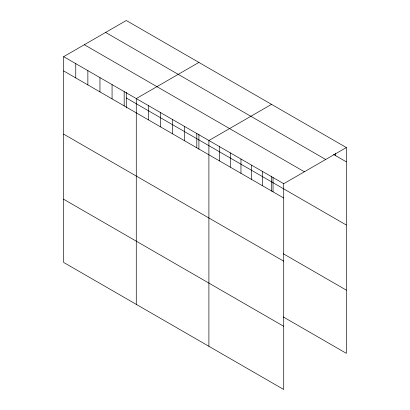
<?xml version="1.0" encoding="UTF-8"?>
<svg xmlns="http://www.w3.org/2000/svg" width="410" height="410" viewBox="0 0 410 410"><rect width="100%" height="100%" fill="white"/><g stroke="black" fill="none" stroke-linecap="round" stroke-linejoin="round"><path stroke-width="0.61" d="M63.652 56.657L283.72 183.711L283.72 389.5L63.652 262.446L63.652 56.657L126.28 20.5L346.347 147.554L346.347 353.343L283.279 316.935M198.901 62.428L136.274 98.584L136.274 304.374M271.522 104.355L208.9 140.512L208.9 346.301M283.72 183.711L346.347 147.554M333.52 154.437L346.347 161.842M105.611 32.431L325.678 159.485M84.322 44.726L304.389 171.78M126.28 97.98L346.347 225.039M63.652 70.94L283.72 197.994M283.279 253.739L346.347 290.147M63.652 134.137L283.72 261.19M63.652 199.25L283.72 326.304M335.657 153.186L335.657 155.667M273.034 177.54L273.034 191.824M271.522 176.151L271.522 191.137M262.344 171.37L262.344 185.653M251.653 165.199L251.653 179.483M240.967 159.029L240.967 173.312M230.276 152.853L230.276 167.142M219.586 146.683L219.586 160.966M198.901 134.224L198.901 149.209M196.795 133.527L196.795 147.81M184.69 126.536L184.69 140.82M172.589 119.546L172.589 133.834M160.484 112.56L160.484 126.844M148.379 105.57L148.379 119.858M126.28 92.291L126.28 107.902M124.174 91.594L124.174 105.882M112.068 84.609L112.068 98.892M99.963 77.618L99.963 91.907M87.863 70.633L87.863 84.916M75.758 63.642L75.758 77.931"/></g></svg>
